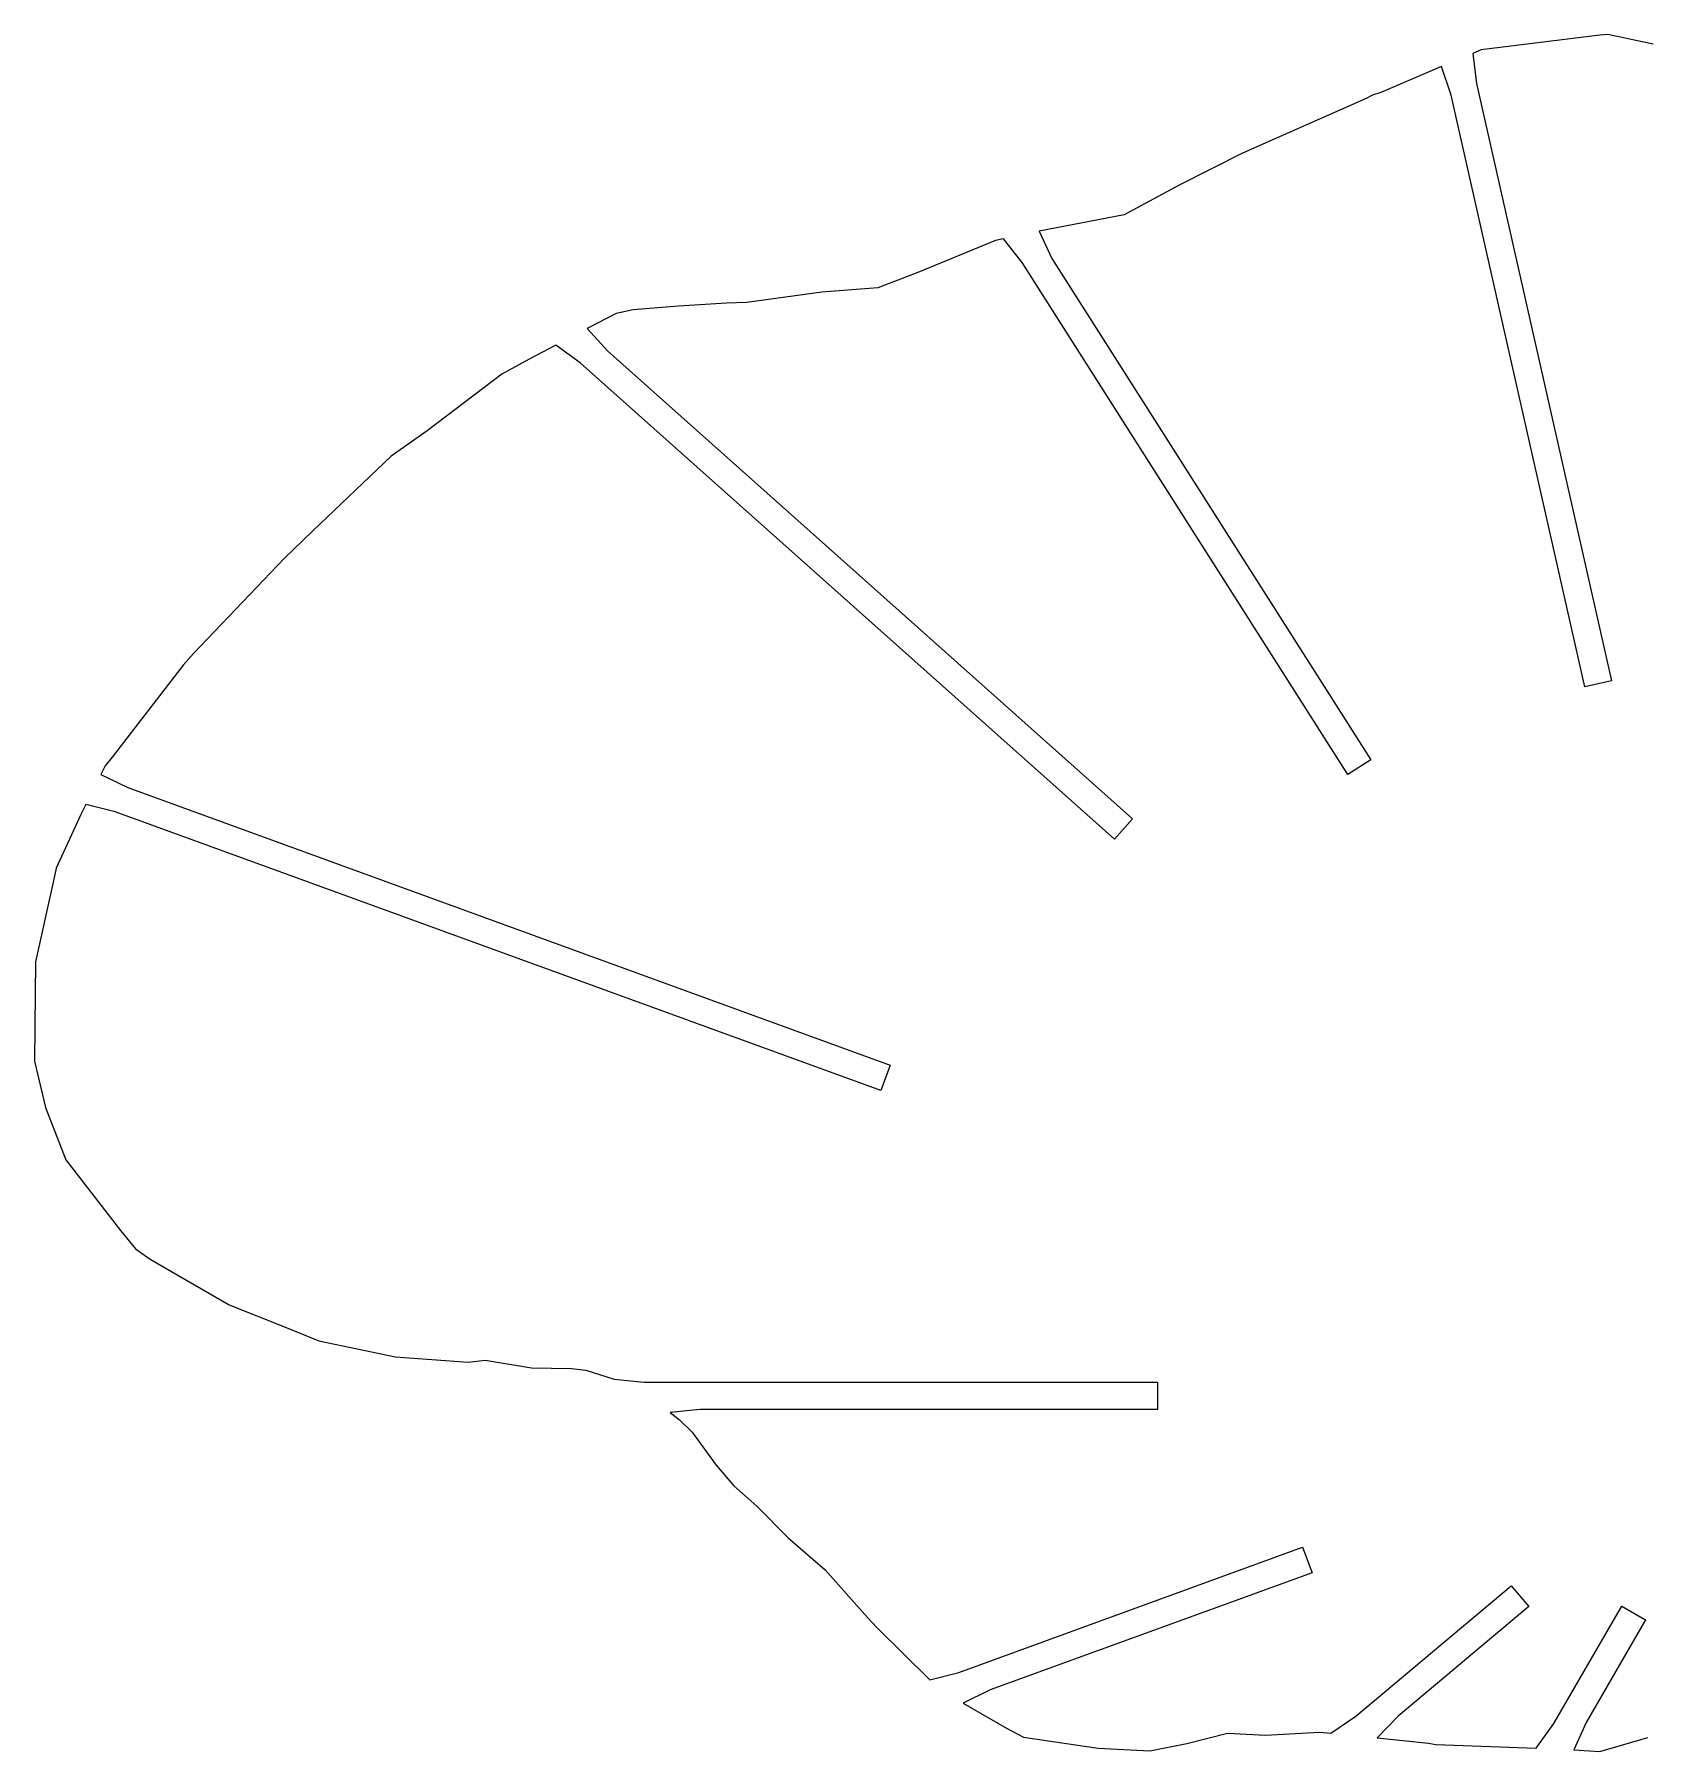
# Model space of a CAD drawing. Header units: inches. Extents: x -5 to 457, y 101 to 356.
# Drawn here: x -4.7 to 234.4, y 101.5 to 356.2 of the extents above; entities that cross this region are included whole.
import ezdxf

# ---------------------------------------------------------------- set-up
doc = ezdxf.new("R2010")
doc.units = ezdxf.units.IN
doc.header["$MEASUREMENT"] = 0
doc.layers.add('boundary', color=7, linetype='Continuous')

# ---------------------------------------------------------------- blocks, each defined once
blk = doc.blocks.new('block 2')
at = {"layer": 'boundary', "color": 5, "lineweight": 25, "true_color": 0x0000ff}
for points in [[(160.68, 101.61), (166.2, 102.7)], [(160.68, 101.61), (166.2, 102.7)], [(166.2, 102.7), (166.2, 102.7)], [(160.68, 101.61), (160.68, 101.61)]]:
    blk.add_lwpolyline(points, dxfattribs=at)
blk = doc.blocks.new('block 3')
at = {"layer": 'boundary', "color": 5, "lineweight": 25, "true_color": 0x0000ff}
for points in [[(166.2, 102.7), (172.22, 104.21)], [(166.2, 102.7), (172.22, 104.21)], [(166.2, 102.7), (166.2, 102.7)], [(172.22, 104.21), (172.22, 104.21)]]:
    blk.add_lwpolyline(points, dxfattribs=at)
blk = doc.blocks.new('block 4')
at = {"layer": 'boundary', "color": 5, "lineweight": 25, "true_color": 0x0000ff}
for points in [[(172.22, 104.21), (177.86, 103.92)], [(172.22, 104.21), (177.86, 103.92)], [(172.22, 104.21), (172.22, 104.21)], [(177.86, 103.92), (177.86, 103.92)]]:
    blk.add_lwpolyline(points, dxfattribs=at)
blk = doc.blocks.new('block 5')
at = {"layer": 'boundary', "color": 5, "lineweight": 25, "true_color": 0x0000ff}
for points in [[(177.86, 103.92), (185.86, 104.4)], [(177.86, 103.92), (185.86, 104.4)], [(177.86, 103.92), (177.86, 103.92)], [(185.86, 104.4), (185.86, 104.4)]]:
    blk.add_lwpolyline(points, dxfattribs=at)
blk = doc.blocks.new('block 6')
at = {"layer": 'boundary', "color": 5, "lineweight": 25, "true_color": 0x0000ff}
for points in [[(185.86, 104.4), (187.54, 104.23)], [(185.86, 104.4), (187.54, 104.23)], [(185.86, 104.4), (185.86, 104.4)], [(187.54, 104.23), (187.54, 104.23)]]:
    blk.add_lwpolyline(points, dxfattribs=at)
blk = doc.blocks.new('block 7')
at = {"layer": 'boundary', "color": 5, "lineweight": 25, "true_color": 0x0000ff}
for points in [[(187.54, 104.23), (191.24, 106.76)], [(187.54, 104.23), (191.24, 106.76)], [(191.24, 106.76), (191.24, 106.76)], [(187.54, 104.23), (187.54, 104.23)]]:
    blk.add_lwpolyline(points, dxfattribs=at)
blk = doc.blocks.new('block 8')
at = {"layer": 'boundary', "color": 5, "lineweight": 25, "true_color": 0x0000ff}
for points in [[(191.24, 106.76), (214.29, 126.1)], [(191.24, 106.76), (214.29, 126.1)], [(214.29, 126.1), (214.29, 126.1)], [(191.24, 106.76), (191.24, 106.76)]]:
    blk.add_lwpolyline(points, dxfattribs=at)
blk = doc.blocks.new('block 9')
at = {"layer": 'boundary', "color": 5, "lineweight": 25, "true_color": 0x0000ff}
for points in [[(214.29, 126.1), (216.89, 122.99)], [(214.29, 126.1), (216.89, 122.99)], [(214.29, 126.1), (214.29, 126.1)], [(216.89, 122.99), (216.89, 122.99)]]:
    blk.add_lwpolyline(points, dxfattribs=at)
blk = doc.blocks.new('block 10')
at = {"layer": 'boundary', "color": 5, "lineweight": 25, "true_color": 0x0000ff}
for points in [[(216.89, 122.99), (197.52, 106.74)], [(216.89, 122.99), (197.52, 106.74)], [(216.89, 122.99), (216.89, 122.99)], [(197.52, 106.74), (197.52, 106.74)]]:
    blk.add_lwpolyline(points, dxfattribs=at)
blk = doc.blocks.new('block 11')
at = {"layer": 'boundary', "color": 5, "lineweight": 25, "true_color": 0x0000ff}
for points in [[(197.52, 106.74), (194.39, 103.53)], [(197.52, 106.74), (194.39, 103.53)], [(197.52, 106.74), (197.52, 106.74)], [(194.39, 103.53), (194.39, 103.53)]]:
    blk.add_lwpolyline(points, dxfattribs=at)
blk = doc.blocks.new('block 12')
at = {"layer": 'boundary', "color": 5, "lineweight": 25, "true_color": 0x0000ff}
for points in [[(194.39, 103.53), (201.99, 102.76)], [(194.39, 103.53), (201.99, 102.76)], [(194.39, 103.53), (194.39, 103.53)], [(201.99, 102.76), (201.99, 102.76)]]:
    blk.add_lwpolyline(points, dxfattribs=at)
blk = doc.blocks.new('block 13')
at = {"layer": 'boundary', "color": 5, "lineweight": 25, "true_color": 0x0000ff}
for points in [[(201.99, 102.76), (203.12, 102.57)], [(201.99, 102.76), (203.12, 102.57)], [(201.99, 102.76), (201.99, 102.76)], [(203.12, 102.57), (203.12, 102.57)]]:
    blk.add_lwpolyline(points, dxfattribs=at)
blk = doc.blocks.new('block 14')
at = {"layer": 'boundary', "color": 5, "lineweight": 25, "true_color": 0x0000ff}
for points in [[(203.12, 102.57), (218, 102.01)], [(203.12, 102.57), (218, 102.01)], [(203.12, 102.57), (203.12, 102.57)], [(218, 102.01), (218, 102.01)]]:
    blk.add_lwpolyline(points, dxfattribs=at)
blk = doc.blocks.new('block 15')
at = {"layer": 'boundary', "color": 5, "lineweight": 25, "true_color": 0x0000ff}
for points in [[(218, 102.01), (220.61, 105.65)], [(218, 102.01), (220.61, 105.65)], [(220.61, 105.65), (220.61, 105.65)], [(218, 102.01), (218, 102.01)]]:
    blk.add_lwpolyline(points, dxfattribs=at)
blk = doc.blocks.new('block 16')
at = {"layer": 'boundary', "color": 5, "lineweight": 25, "true_color": 0x0000ff}
for points in [[(220.61, 105.65), (230.67, 123.08)], [(220.61, 105.65), (230.67, 123.08)], [(230.67, 123.08), (230.67, 123.08)], [(220.61, 105.65), (220.61, 105.65)]]:
    blk.add_lwpolyline(points, dxfattribs=at)
blk = doc.blocks.new('block 17')
at = {"layer": 'boundary', "color": 5, "lineweight": 25, "true_color": 0x0000ff}
for points in [[(230.67, 123.08), (234.18, 121.06)], [(230.67, 123.08), (234.18, 121.06)], [(230.67, 123.08), (230.67, 123.08)], [(234.18, 121.06), (234.18, 121.06)]]:
    blk.add_lwpolyline(points, dxfattribs=at)
blk = doc.blocks.new('block 18')
at = {"layer": 'boundary', "color": 5, "lineweight": 25, "true_color": 0x0000ff}
for points in [[(234.18, 121.06), (225.39, 105.82)], [(234.18, 121.06), (225.39, 105.82)], [(234.18, 121.06), (234.18, 121.06)], [(225.39, 105.82), (225.39, 105.82)]]:
    blk.add_lwpolyline(points, dxfattribs=at)
blk = doc.blocks.new('block 19')
at = {"layer": 'boundary', "color": 5, "lineweight": 25, "true_color": 0x0000ff}
for points in [[(225.39, 105.82), (223.54, 101.75)], [(225.39, 105.82), (223.54, 101.75)], [(225.39, 105.82), (225.39, 105.82)], [(223.54, 101.75), (223.54, 101.75)]]:
    blk.add_lwpolyline(points, dxfattribs=at)
blk = doc.blocks.new('block 20')
at = {"layer": 'boundary', "color": 5, "lineweight": 25, "true_color": 0x0000ff}
for points in [[(223.54, 101.75), (227.43, 101.49)], [(223.54, 101.75), (227.43, 101.49)], [(223.54, 101.75), (223.54, 101.75)], [(227.43, 101.49), (227.43, 101.49)]]:
    blk.add_lwpolyline(points, dxfattribs=at)
blk = doc.blocks.new('block 21')
at = {"layer": 'boundary', "color": 5, "lineweight": 25, "true_color": 0x0000ff}
for points in [[(227.43, 101.49), (234.54, 103.61)], [(227.43, 101.49), (234.54, 103.61)], [(234.54, 103.61), (234.54, 103.61)], [(227.43, 101.49), (227.43, 101.49)]]:
    blk.add_lwpolyline(points, dxfattribs=at)
blk = doc.blocks.new('block 117')
at = {"layer": 'boundary', "color": 5, "lineweight": 25, "true_color": 0x0000ff}
for points in [[(235.34, 354.72), (228.58, 356.17)], [(235.34, 354.72), (228.58, 356.17)], [(228.58, 356.17), (228.58, 356.17)], [(235.34, 354.72), (235.34, 354.72)]]:
    blk.add_lwpolyline(points, dxfattribs=at)
blk = doc.blocks.new('block 118')
at = {"layer": 'boundary', "color": 5, "lineweight": 25, "true_color": 0x0000ff}
for points in [[(228.58, 356.17), (227.43, 356.06)], [(228.58, 356.17), (227.43, 356.06)], [(227.43, 356.06), (227.43, 356.06)], [(228.58, 356.17), (228.58, 356.17)]]:
    blk.add_lwpolyline(points, dxfattribs=at)
blk = doc.blocks.new('block 119')
at = {"layer": 'boundary', "color": 5, "lineweight": 25, "true_color": 0x0000ff}
for points in [[(227.43, 356.06), (209.84, 353.88)], [(227.43, 356.06), (209.84, 353.88)], [(227.43, 356.06), (227.43, 356.06)], [(209.84, 353.88), (209.84, 353.88)]]:
    blk.add_lwpolyline(points, dxfattribs=at)
blk = doc.blocks.new('block 120')
at = {"layer": 'boundary', "color": 5, "lineweight": 25, "true_color": 0x0000ff}
for points in [[(209.84, 353.88), (208.57, 353.34)], [(209.84, 353.88), (208.57, 353.34)], [(208.57, 353.34), (208.57, 353.34)], [(209.84, 353.88), (209.84, 353.88)]]:
    blk.add_lwpolyline(points, dxfattribs=at)
blk = doc.blocks.new('block 121')
at = {"layer": 'boundary', "color": 5, "lineweight": 25, "true_color": 0x0000ff}
for points in [[(208.57, 353.34), (209.12, 348.9)], [(208.57, 353.34), (209.12, 348.9)], [(208.57, 353.34), (208.57, 353.34)], [(209.12, 348.9), (209.12, 348.9)]]:
    blk.add_lwpolyline(points, dxfattribs=at)
blk = doc.blocks.new('block 122')
at = {"layer": 'boundary', "color": 5, "lineweight": 25, "true_color": 0x0000ff}
for points in [[(209.12, 348.9), (229.14, 260.29)], [(209.12, 348.9), (229.14, 260.29)], [(209.12, 348.9), (209.12, 348.9)], [(229.14, 260.29), (229.14, 260.29)]]:
    blk.add_lwpolyline(points, dxfattribs=at)
blk = doc.blocks.new('block 123')
at = {"layer": 'boundary', "color": 5, "lineweight": 25, "true_color": 0x0000ff}
for points in [[(229.14, 260.29), (225.19, 259.4)], [(229.14, 260.29), (225.19, 259.4)], [(229.14, 260.29), (229.14, 260.29)], [(225.19, 259.4), (225.19, 259.4)]]:
    blk.add_lwpolyline(points, dxfattribs=at)
blk = doc.blocks.new('block 124')
at = {"layer": 'boundary', "color": 5, "lineweight": 25, "true_color": 0x0000ff}
for points in [[(225.19, 259.4), (205.37, 347.13)], [(225.19, 259.4), (205.37, 347.13)], [(205.37, 347.13), (205.37, 347.13)], [(225.19, 259.4), (225.19, 259.4)]]:
    blk.add_lwpolyline(points, dxfattribs=at)
blk = doc.blocks.new('block 125')
at = {"layer": 'boundary', "color": 5, "lineweight": 25, "true_color": 0x0000ff}
for points in [[(205.37, 347.13), (203.96, 351.38)], [(205.37, 347.13), (203.96, 351.38)], [(203.96, 351.38), (203.96, 351.38)], [(205.37, 347.13), (205.37, 347.13)]]:
    blk.add_lwpolyline(points, dxfattribs=at)
blk = doc.blocks.new('block 126')
at = {"layer": 'boundary', "color": 5, "lineweight": 25, "true_color": 0x0000ff}
for points in [[(203.96, 351.38), (194.92, 347.54)], [(203.96, 351.38), (194.92, 347.54)], [(203.96, 351.38), (203.96, 351.38)], [(194.92, 347.54), (194.92, 347.54)]]:
    blk.add_lwpolyline(points, dxfattribs=at)
blk = doc.blocks.new('block 127')
at = {"layer": 'boundary', "color": 5, "lineweight": 25, "true_color": 0x0000ff}
for points in [[(194.92, 347.54), (193.73, 347.16)], [(194.92, 347.54), (193.73, 347.16)], [(193.73, 347.16), (193.73, 347.16)], [(194.92, 347.54), (194.92, 347.54)]]:
    blk.add_lwpolyline(points, dxfattribs=at)
blk = doc.blocks.new('block 128')
at = {"layer": 'boundary', "color": 5, "lineweight": 25, "true_color": 0x0000ff}
for points in [[(193.73, 347.16), (192.76, 346.64)], [(193.73, 347.16), (192.76, 346.64)], [(192.76, 346.64), (192.76, 346.64)], [(193.73, 347.16), (193.73, 347.16)]]:
    blk.add_lwpolyline(points, dxfattribs=at)
blk = doc.blocks.new('block 129')
at = {"layer": 'boundary', "color": 5, "lineweight": 25, "true_color": 0x0000ff}
for points in [[(192.76, 346.64), (174.42, 338.57)], [(192.76, 346.64), (174.42, 338.57)], [(192.76, 346.64), (192.76, 346.64)], [(174.42, 338.57), (174.42, 338.57)]]:
    blk.add_lwpolyline(points, dxfattribs=at)
blk = doc.blocks.new('block 130')
at = {"layer": 'boundary', "color": 5, "lineweight": 25, "true_color": 0x0000ff}
for points in [[(174.42, 338.57), (165.04, 333.8)], [(174.42, 338.57), (165.04, 333.8)], [(174.42, 338.57), (174.42, 338.57)], [(165.04, 333.8), (165.04, 333.8)]]:
    blk.add_lwpolyline(points, dxfattribs=at)
blk = doc.blocks.new('block 131')
at = {"layer": 'boundary', "color": 5, "lineweight": 25, "true_color": 0x0000ff}
for points in [[(165.04, 333.8), (156.9, 329.41)], [(165.04, 333.8), (156.9, 329.41)], [(165.04, 333.8), (165.04, 333.8)], [(156.9, 329.41), (156.9, 329.41)]]:
    blk.add_lwpolyline(points, dxfattribs=at)
blk = doc.blocks.new('block 132')
at = {"layer": 'boundary', "color": 5, "lineweight": 25, "true_color": 0x0000ff}
for points in [[(156.9, 329.41), (144.29, 326.98)], [(156.9, 329.41), (144.29, 326.98)], [(156.9, 329.41), (156.9, 329.41)], [(144.29, 326.98), (144.29, 326.98)]]:
    blk.add_lwpolyline(points, dxfattribs=at)
blk = doc.blocks.new('block 133')
at = {"layer": 'boundary', "color": 5, "lineweight": 25, "true_color": 0x0000ff}
for points in [[(144.29, 326.98), (146.15, 322.95)], [(144.29, 326.98), (146.15, 322.95)], [(144.29, 326.98), (144.29, 326.98)], [(146.15, 322.95), (146.15, 322.95)]]:
    blk.add_lwpolyline(points, dxfattribs=at)
blk = doc.blocks.new('block 134')
at = {"layer": 'boundary', "color": 5, "lineweight": 25, "true_color": 0x0000ff}
for points in [[(146.15, 322.95), (193.45, 248.57)], [(146.15, 322.95), (193.45, 248.57)], [(146.15, 322.95), (146.15, 322.95)], [(193.45, 248.57), (193.45, 248.57)]]:
    blk.add_lwpolyline(points, dxfattribs=at)
blk = doc.blocks.new('block 135')
at = {"layer": 'boundary', "color": 5, "lineweight": 25, "true_color": 0x0000ff}
for points in [[(193.45, 248.57), (190.03, 246.4)], [(193.45, 248.57), (190.03, 246.4)], [(193.45, 248.57), (193.45, 248.57)], [(190.03, 246.4), (190.03, 246.4)]]:
    blk.add_lwpolyline(points, dxfattribs=at)
blk = doc.blocks.new('block 136')
at = {"layer": 'boundary', "color": 5, "lineweight": 25, "true_color": 0x0000ff}
for points in [[(190.03, 246.4), (141.74, 322.32)], [(190.03, 246.4), (141.74, 322.32)], [(141.74, 322.32), (141.74, 322.32)], [(190.03, 246.4), (190.03, 246.4)]]:
    blk.add_lwpolyline(points, dxfattribs=at)
blk = doc.blocks.new('block 137')
at = {"layer": 'boundary', "color": 5, "lineweight": 25, "true_color": 0x0000ff}
for points in [[(141.74, 322.32), (138.98, 325.84)], [(141.74, 322.32), (138.98, 325.84)], [(138.98, 325.84), (138.98, 325.84)], [(141.74, 322.32), (141.74, 322.32)]]:
    blk.add_lwpolyline(points, dxfattribs=at)
blk = doc.blocks.new('block 138')
at = {"layer": 'boundary', "color": 5, "lineweight": 25, "true_color": 0x0000ff}
for points in [[(138.98, 325.84), (137.79, 325.59)], [(138.98, 325.84), (137.79, 325.59)], [(137.79, 325.59), (137.79, 325.59)], [(138.98, 325.84), (138.98, 325.84)]]:
    blk.add_lwpolyline(points, dxfattribs=at)
blk = doc.blocks.new('block 139')
at = {"layer": 'boundary', "color": 5, "lineweight": 25, "true_color": 0x0000ff}
for points in [[(137.79, 325.59), (126.31, 320.86)], [(137.79, 325.59), (126.31, 320.86)], [(137.79, 325.59), (137.79, 325.59)], [(126.31, 320.86), (126.31, 320.86)]]:
    blk.add_lwpolyline(points, dxfattribs=at)
blk = doc.blocks.new('block 140')
at = {"layer": 'boundary', "color": 5, "lineweight": 25, "true_color": 0x0000ff}
for points in [[(126.31, 320.86), (120.36, 318.59)], [(126.31, 320.86), (120.36, 318.59)], [(120.36, 318.59), (120.36, 318.59)], [(126.31, 320.86), (126.31, 320.86)]]:
    blk.add_lwpolyline(points, dxfattribs=at)
blk = doc.blocks.new('block 141')
at = {"layer": 'boundary', "color": 5, "lineweight": 25, "true_color": 0x0000ff}
for points in [[(120.36, 318.59), (112.08, 317.94)], [(120.36, 318.59), (112.08, 317.94)], [(120.36, 318.59), (120.36, 318.59)], [(112.08, 317.94), (112.08, 317.94)]]:
    blk.add_lwpolyline(points, dxfattribs=at)
blk = doc.blocks.new('block 142')
at = {"layer": 'boundary', "color": 5, "lineweight": 25, "true_color": 0x0000ff}
for points in [[(112.08, 317.94), (100.95, 316.42)], [(112.08, 317.94), (100.95, 316.42)], [(100.95, 316.42), (100.95, 316.42)], [(112.08, 317.94), (112.08, 317.94)]]:
    blk.add_lwpolyline(points, dxfattribs=at)
blk = doc.blocks.new('block 143')
at = {"layer": 'boundary', "color": 5, "lineweight": 25, "true_color": 0x0000ff}
for points in [[(100.95, 316.42), (97.94, 316.3)], [(100.95, 316.42), (97.94, 316.3)], [(97.94, 316.3), (97.94, 316.3)], [(100.95, 316.42), (100.95, 316.42)]]:
    blk.add_lwpolyline(points, dxfattribs=at)
blk = doc.blocks.new('block 144')
at = {"layer": 'boundary', "color": 5, "lineweight": 25, "true_color": 0x0000ff}
for points in [[(97.94, 316.3), (90.82, 315.84)], [(97.94, 316.3), (90.82, 315.84)], [(90.82, 315.84), (90.82, 315.84)], [(97.94, 316.3), (97.94, 316.3)]]:
    blk.add_lwpolyline(points, dxfattribs=at)
blk = doc.blocks.new('block 145')
at = {"layer": 'boundary', "color": 5, "lineweight": 25, "true_color": 0x0000ff}
for points in [[(90.82, 315.84), (84.08, 315.32)], [(90.82, 315.84), (84.08, 315.32)], [(90.82, 315.84), (90.82, 315.84)], [(84.08, 315.32), (84.08, 315.32)]]:
    blk.add_lwpolyline(points, dxfattribs=at)
blk = doc.blocks.new('block 146')
at = {"layer": 'boundary', "color": 5, "lineweight": 25, "true_color": 0x0000ff}
for points in [[(84.08, 315.32), (81.56, 314.79)], [(84.08, 315.32), (81.56, 314.79)], [(81.56, 314.79), (81.56, 314.79)], [(84.08, 315.32), (84.08, 315.32)]]:
    blk.add_lwpolyline(points, dxfattribs=at)
blk = doc.blocks.new('block 147')
at = {"layer": 'boundary', "color": 5, "lineweight": 25, "true_color": 0x0000ff}
for points in [[(81.56, 314.79), (77.26, 312.53)], [(81.56, 314.79), (77.26, 312.53)], [(81.56, 314.79), (81.56, 314.79)], [(77.26, 312.53), (77.26, 312.53)]]:
    blk.add_lwpolyline(points, dxfattribs=at)
blk = doc.blocks.new('block 148')
at = {"layer": 'boundary', "color": 5, "lineweight": 25, "true_color": 0x0000ff}
for points in [[(77.26, 312.53), (80.29, 309.23)], [(77.26, 312.53), (80.29, 309.23)], [(77.26, 312.53), (77.26, 312.53)], [(80.29, 309.23), (80.29, 309.23)]]:
    blk.add_lwpolyline(points, dxfattribs=at)
blk = doc.blocks.new('block 149')
at = {"layer": 'boundary', "color": 5, "lineweight": 25, "true_color": 0x0000ff}
for points in [[(80.29, 309.23), (158.14, 239.81)], [(80.29, 309.23), (158.14, 239.81)], [(80.29, 309.23), (80.29, 309.23)], [(158.14, 239.81), (158.14, 239.81)]]:
    blk.add_lwpolyline(points, dxfattribs=at)
blk = doc.blocks.new('block 150')
at = {"layer": 'boundary', "color": 5, "lineweight": 25, "true_color": 0x0000ff}
for points in [[(158.14, 239.81), (155.45, 236.79)], [(158.14, 239.81), (155.45, 236.79)], [(158.14, 239.81), (158.14, 239.81)], [(155.45, 236.79), (155.45, 236.79)]]:
    blk.add_lwpolyline(points, dxfattribs=at)
blk = doc.blocks.new('block 151')
at = {"layer": 'boundary', "color": 5, "lineweight": 25, "true_color": 0x0000ff}
for points in [[(155.45, 236.79), (76.22, 307.44)], [(155.45, 236.79), (76.22, 307.44)], [(76.22, 307.44), (76.22, 307.44)], [(155.45, 236.79), (155.45, 236.79)]]:
    blk.add_lwpolyline(points, dxfattribs=at)
blk = doc.blocks.new('block 152')
at = {"layer": 'boundary', "color": 5, "lineweight": 25, "true_color": 0x0000ff}
for points in [[(76.22, 307.44), (72.6, 310.07)], [(76.22, 307.44), (72.6, 310.07)], [(72.6, 310.07), (72.6, 310.07)], [(76.22, 307.44), (76.22, 307.44)]]:
    blk.add_lwpolyline(points, dxfattribs=at)
blk = doc.blocks.new('block 153')
at = {"layer": 'boundary', "color": 5, "lineweight": 25, "true_color": 0x0000ff}
for points in [[(72.6, 310.07), (68.66, 308)], [(72.6, 310.07), (68.66, 308)], [(72.6, 310.07), (72.6, 310.07)], [(68.66, 308), (68.66, 308)]]:
    blk.add_lwpolyline(points, dxfattribs=at)
blk = doc.blocks.new('block 154')
at = {"layer": 'boundary', "color": 5, "lineweight": 25, "true_color": 0x0000ff}
for points in [[(68.66, 308), (64.6, 305.78)], [(68.66, 308), (64.6, 305.78)], [(64.6, 305.78), (64.6, 305.78)], [(68.66, 308), (68.66, 308)]]:
    blk.add_lwpolyline(points, dxfattribs=at)
blk = doc.blocks.new('block 155')
at = {"layer": 'boundary', "color": 5, "lineweight": 25, "true_color": 0x0000ff}
for points in [[(64.6, 305.78), (53.51, 297.37)], [(64.6, 305.78), (53.51, 297.37)], [(64.6, 305.78), (64.6, 305.78)], [(53.51, 297.37), (53.51, 297.37)]]:
    blk.add_lwpolyline(points, dxfattribs=at)
blk = doc.blocks.new('block 156')
at = {"layer": 'boundary', "color": 5, "lineweight": 25, "true_color": 0x0000ff}
for points in [[(53.51, 297.37), (48.18, 293.61)], [(53.51, 297.37), (48.18, 293.61)], [(53.51, 297.37), (53.51, 297.37)], [(48.18, 293.61), (48.18, 293.61)]]:
    blk.add_lwpolyline(points, dxfattribs=at)
blk = doc.blocks.new('block 157')
at = {"layer": 'boundary', "color": 5, "lineweight": 25, "true_color": 0x0000ff}
for points in [[(48.18, 293.61), (36.58, 282.54)], [(48.18, 293.61), (36.58, 282.54)], [(48.18, 293.61), (48.18, 293.61)], [(36.58, 282.54), (36.58, 282.54)]]:
    blk.add_lwpolyline(points, dxfattribs=at)
blk = doc.blocks.new('block 158')
at = {"layer": 'boundary', "color": 5, "lineweight": 25, "true_color": 0x0000ff}
for points in [[(36.58, 282.54), (32.4, 278.5)], [(36.58, 282.54), (32.4, 278.5)], [(36.58, 282.54), (36.58, 282.54)], [(32.4, 278.5), (32.4, 278.5)]]:
    blk.add_lwpolyline(points, dxfattribs=at)
blk = doc.blocks.new('block 159')
at = {"layer": 'boundary', "color": 5, "lineweight": 25, "true_color": 0x0000ff}
for points in [[(32.4, 278.5), (18.88, 264.35)], [(32.4, 278.5), (18.88, 264.35)], [(32.4, 278.5), (32.4, 278.5)], [(18.88, 264.35), (18.88, 264.35)]]:
    blk.add_lwpolyline(points, dxfattribs=at)
blk = doc.blocks.new('block 160')
at = {"layer": 'boundary', "color": 5, "lineweight": 25, "true_color": 0x0000ff}
for points in [[(18.88, 264.35), (17.35, 262.61)], [(18.88, 264.35), (17.35, 262.61)], [(17.35, 262.61), (17.35, 262.61)], [(18.88, 264.35), (18.88, 264.35)]]:
    blk.add_lwpolyline(points, dxfattribs=at)
blk = doc.blocks.new('block 161')
at = {"layer": 'boundary', "color": 5, "lineweight": 25, "true_color": 0x0000ff}
for points in [[(17.35, 262.61), (6.83, 248.98)], [(17.35, 262.61), (6.83, 248.98)], [(17.35, 262.61), (17.35, 262.61)], [(6.83, 248.98), (6.83, 248.98)]]:
    blk.add_lwpolyline(points, dxfattribs=at)
blk = doc.blocks.new('block 162')
at = {"layer": 'boundary', "color": 5, "lineweight": 25, "true_color": 0x0000ff}
for points in [[(6.83, 248.98), (5.77, 247.69)], [(6.83, 248.98), (5.77, 247.69)], [(5.77, 247.69), (5.77, 247.69)], [(6.83, 248.98), (6.83, 248.98)]]:
    blk.add_lwpolyline(points, dxfattribs=at)
blk = doc.blocks.new('block 163')
at = {"layer": 'boundary', "color": 5, "lineweight": 25, "true_color": 0x0000ff}
for points in [[(5.77, 247.69), (5.13, 246.4)], [(5.77, 247.69), (5.13, 246.4)], [(5.77, 247.69), (5.77, 247.69)], [(5.13, 246.4), (5.13, 246.4)]]:
    blk.add_lwpolyline(points, dxfattribs=at)
blk = doc.blocks.new('block 164')
at = {"layer": 'boundary', "color": 5, "lineweight": 25, "true_color": 0x0000ff}
for points in [[(5.13, 246.4), (9.16, 244.46)], [(5.13, 246.4), (9.16, 244.46)], [(5.13, 246.4), (5.13, 246.4)], [(9.16, 244.46), (9.16, 244.46)]]:
    blk.add_lwpolyline(points, dxfattribs=at)
blk = doc.blocks.new('block 165')
at = {"layer": 'boundary', "color": 5, "lineweight": 25, "true_color": 0x0000ff}
for points in [[(9.16, 244.46), (122.19, 203.32)], [(9.16, 244.46), (122.19, 203.32)], [(9.16, 244.46), (9.16, 244.46)], [(122.19, 203.32), (122.19, 203.32)]]:
    blk.add_lwpolyline(points, dxfattribs=at)
blk = doc.blocks.new('block 166')
at = {"layer": 'boundary', "color": 5, "lineweight": 25, "true_color": 0x0000ff}
for points in [[(122.19, 203.32), (120.8, 199.52)], [(122.19, 203.32), (120.8, 199.52)], [(122.19, 203.32), (122.19, 203.32)], [(120.8, 199.52), (120.8, 199.52)]]:
    blk.add_lwpolyline(points, dxfattribs=at)
blk = doc.blocks.new('block 167')
at = {"layer": 'boundary', "color": 5, "lineweight": 25, "true_color": 0x0000ff}
for points in [[(120.8, 199.52), (7.25, 240.85)], [(120.8, 199.52), (7.25, 240.85)], [(7.25, 240.85), (7.25, 240.85)], [(120.8, 199.52), (120.8, 199.52)]]:
    blk.add_lwpolyline(points, dxfattribs=at)
blk = doc.blocks.new('block 168')
at = {"layer": 'boundary', "color": 5, "lineweight": 25, "true_color": 0x0000ff}
for points in [[(7.25, 240.85), (2.92, 241.96)], [(7.25, 240.85), (2.92, 241.96)], [(2.92, 241.96), (2.92, 241.96)], [(7.25, 240.85), (7.25, 240.85)]]:
    blk.add_lwpolyline(points, dxfattribs=at)
blk = doc.blocks.new('block 169')
at = {"layer": 'boundary', "color": 5, "lineweight": 25, "true_color": 0x0000ff}
for points in [[(2.92, 241.96), (2.19, 240.49)], [(2.92, 241.96), (2.19, 240.49)], [(2.92, 241.96), (2.92, 241.96)], [(2.19, 240.49), (2.19, 240.49)]]:
    blk.add_lwpolyline(points, dxfattribs=at)
blk = doc.blocks.new('block 170')
at = {"layer": 'boundary', "color": 5, "lineweight": 25, "true_color": 0x0000ff}
for points in [[(2.19, 240.49), (-1.46, 232.5)], [(2.19, 240.49), (-1.46, 232.5)], [(2.19, 240.49), (2.19, 240.49)], [(-1.46, 232.5), (-1.46, 232.5)]]:
    blk.add_lwpolyline(points, dxfattribs=at)
blk = doc.blocks.new('block 171')
at = {"layer": 'boundary', "color": 5, "lineweight": 25, "true_color": 0x0000ff}
for points in [[(-1.46, 232.5), (-1.81, 230.87)], [(-1.46, 232.5), (-1.81, 230.87)], [(-1.46, 232.5), (-1.46, 232.5)], [(-1.81, 230.87), (-1.81, 230.87)]]:
    blk.add_lwpolyline(points, dxfattribs=at)
blk = doc.blocks.new('block 172')
at = {"layer": 'boundary', "color": 5, "lineweight": 25, "true_color": 0x0000ff}
for points in [[(-1.81, 230.87), (-4.52, 218.61)], [(-1.81, 230.87), (-4.52, 218.61)], [(-1.81, 230.87), (-1.81, 230.87)], [(-4.52, 218.61), (-4.52, 218.61)]]:
    blk.add_lwpolyline(points, dxfattribs=at)
blk = doc.blocks.new('block 173')
at = {"layer": 'boundary', "color": 5, "lineweight": 25, "true_color": 0x0000ff}
for points in [[(-4.52, 218.61), (-4.63, 209.09)], [(-4.52, 218.61), (-4.63, 209.09)], [(-4.52, 218.61), (-4.52, 218.61)], [(-4.63, 209.09), (-4.63, 209.09)]]:
    blk.add_lwpolyline(points, dxfattribs=at)
blk = doc.blocks.new('block 174')
at = {"layer": 'boundary', "color": 5, "lineweight": 25, "true_color": 0x0000ff}
for points in [[(-4.63, 209.09), (-4.71, 203.87)], [(-4.63, 209.09), (-4.71, 203.87)], [(-4.63, 209.09), (-4.63, 209.09)], [(-4.71, 203.87), (-4.71, 203.87)]]:
    blk.add_lwpolyline(points, dxfattribs=at)
blk = doc.blocks.new('block 175')
at = {"layer": 'boundary', "color": 5, "lineweight": 25, "true_color": 0x0000ff}
for points in [[(-4.71, 203.87), (-3.04, 197.01)], [(-4.71, 203.87), (-3.04, 197.01)], [(-4.71, 203.87), (-4.71, 203.87)], [(-3.04, 197.01), (-3.04, 197.01)]]:
    blk.add_lwpolyline(points, dxfattribs=at)
blk = doc.blocks.new('block 176')
at = {"layer": 'boundary', "color": 5, "lineweight": 25, "true_color": 0x0000ff}
for points in [[(-3.04, 197.01), (-0.03, 189.24)], [(-3.04, 197.01), (-0.03, 189.24)], [(-3.04, 197.01), (-3.04, 197.01)], [(-0.03, 189.24), (-0.03, 189.24)]]:
    blk.add_lwpolyline(points, dxfattribs=at)
blk = doc.blocks.new('block 177')
at = {"layer": 'boundary', "color": 5, "lineweight": 25, "true_color": 0x0000ff}
for points in [[(-0.03, 189.24), (8.06, 178.79)], [(-0.03, 189.24), (8.06, 178.79)], [(-0.03, 189.24), (-0.03, 189.24)], [(8.06, 178.79), (8.06, 178.79)]]:
    blk.add_lwpolyline(points, dxfattribs=at)
blk = doc.blocks.new('block 178')
at = {"layer": 'boundary', "color": 5, "lineweight": 25, "true_color": 0x0000ff}
for points in [[(8.06, 178.79), (10.29, 176.04)], [(8.06, 178.79), (10.29, 176.04)], [(8.06, 178.79), (8.06, 178.79)], [(10.29, 176.04), (10.29, 176.04)]]:
    blk.add_lwpolyline(points, dxfattribs=at)
blk = doc.blocks.new('block 179')
at = {"layer": 'boundary', "color": 5, "lineweight": 25, "true_color": 0x0000ff}
for points in [[(10.29, 176.04), (12.45, 174.54)], [(10.29, 176.04), (12.45, 174.54)], [(10.29, 176.04), (10.29, 176.04)], [(12.45, 174.54), (12.45, 174.54)]]:
    blk.add_lwpolyline(points, dxfattribs=at)
blk = doc.blocks.new('block 180')
at = {"layer": 'boundary', "color": 5, "lineweight": 25, "true_color": 0x0000ff}
for points in [[(12.45, 174.54), (24.18, 167.75)], [(12.45, 174.54), (24.18, 167.75)], [(12.45, 174.54), (12.45, 174.54)], [(24.18, 167.75), (24.18, 167.75)]]:
    blk.add_lwpolyline(points, dxfattribs=at)
blk = doc.blocks.new('block 181')
at = {"layer": 'boundary', "color": 5, "lineweight": 25, "true_color": 0x0000ff}
for points in [[(24.18, 167.75), (32.63, 164.41)], [(24.18, 167.75), (32.63, 164.41)], [(24.18, 167.75), (24.18, 167.75)], [(32.63, 164.41), (32.63, 164.41)]]:
    blk.add_lwpolyline(points, dxfattribs=at)
blk = doc.blocks.new('block 182')
at = {"layer": 'boundary', "color": 5, "lineweight": 25, "true_color": 0x0000ff}
for points in [[(32.63, 164.41), (37.47, 162.42)], [(32.63, 164.41), (37.47, 162.42)], [(32.63, 164.41), (32.63, 164.41)], [(37.47, 162.42), (37.47, 162.42)]]:
    blk.add_lwpolyline(points, dxfattribs=at)
blk = doc.blocks.new('block 183')
at = {"layer": 'boundary', "color": 5, "lineweight": 25, "true_color": 0x0000ff}
for points in [[(37.47, 162.42), (48.82, 160.02)], [(37.47, 162.42), (48.82, 160.02)], [(37.47, 162.42), (37.47, 162.42)], [(48.82, 160.02), (48.82, 160.02)]]:
    blk.add_lwpolyline(points, dxfattribs=at)
blk = doc.blocks.new('block 184')
at = {"layer": 'boundary', "color": 5, "lineweight": 25, "true_color": 0x0000ff}
for points in [[(48.82, 160.02), (59.59, 159.25)], [(48.82, 160.02), (59.59, 159.25)], [(48.82, 160.02), (48.82, 160.02)], [(59.59, 159.25), (59.59, 159.25)]]:
    blk.add_lwpolyline(points, dxfattribs=at)
blk = doc.blocks.new('block 185')
at = {"layer": 'boundary', "color": 5, "lineweight": 25, "true_color": 0x0000ff}
for points in [[(59.59, 159.25), (62.11, 159.53)], [(59.59, 159.25), (62.11, 159.53)], [(59.59, 159.25), (59.59, 159.25)], [(62.11, 159.53), (62.11, 159.53)]]:
    blk.add_lwpolyline(points, dxfattribs=at)
blk = doc.blocks.new('block 186')
at = {"layer": 'boundary', "color": 5, "lineweight": 25, "true_color": 0x0000ff}
for points in [[(62.11, 159.53), (69.02, 158.42)], [(62.11, 159.53), (69.02, 158.42)], [(62.11, 159.53), (62.11, 159.53)], [(69.02, 158.42), (69.02, 158.42)]]:
    blk.add_lwpolyline(points, dxfattribs=at)
blk = doc.blocks.new('block 187')
at = {"layer": 'boundary', "color": 5, "lineweight": 25, "true_color": 0x0000ff}
for points in [[(69.02, 158.42), (74.93, 158.33)], [(69.02, 158.42), (74.93, 158.33)], [(69.02, 158.42), (69.02, 158.42)], [(74.93, 158.33), (74.93, 158.33)]]:
    blk.add_lwpolyline(points, dxfattribs=at)
blk = doc.blocks.new('block 188')
at = {"layer": 'boundary', "color": 5, "lineweight": 25, "true_color": 0x0000ff}
for points in [[(74.93, 158.33), (77.04, 158.04)], [(74.93, 158.33), (77.04, 158.04)], [(74.93, 158.33), (74.93, 158.33)], [(77.04, 158.04), (77.04, 158.04)]]:
    blk.add_lwpolyline(points, dxfattribs=at)
blk = doc.blocks.new('block 189')
at = {"layer": 'boundary', "color": 5, "lineweight": 25, "true_color": 0x0000ff}
for points in [[(77.04, 158.04), (81.24, 156.74)], [(77.04, 158.04), (81.24, 156.74)], [(77.04, 158.04), (77.04, 158.04)], [(81.24, 156.74), (81.24, 156.74)]]:
    blk.add_lwpolyline(points, dxfattribs=at)
blk = doc.blocks.new('block 190')
at = {"layer": 'boundary', "color": 5, "lineweight": 25, "true_color": 0x0000ff}
for points in [[(81.24, 156.74), (85.7, 156.3)], [(81.24, 156.74), (85.7, 156.3)], [(81.24, 156.74), (81.24, 156.74)], [(85.7, 156.3), (85.7, 156.3)]]:
    blk.add_lwpolyline(points, dxfattribs=at)
blk = doc.blocks.new('block 191')
at = {"layer": 'boundary', "color": 5, "lineweight": 25, "true_color": 0x0000ff}
for points in [[(85.7, 156.3), (161.85, 156.3)], [(85.7, 156.3), (161.85, 156.3)], [(85.7, 156.3), (85.7, 156.3)], [(161.85, 156.3), (161.85, 156.3)]]:
    blk.add_lwpolyline(points, dxfattribs=at)
blk = doc.blocks.new('block 192')
at = {"layer": 'boundary', "color": 5, "lineweight": 25, "true_color": 0x0000ff}
for points in [[(161.85, 156.3), (161.85, 152.25)], [(161.85, 156.3), (161.85, 152.25)], [(161.85, 156.3), (161.85, 156.3)], [(161.85, 152.25), (161.85, 152.25)]]:
    blk.add_lwpolyline(points, dxfattribs=at)
blk = doc.blocks.new('block 193')
at = {"layer": 'boundary', "color": 5, "lineweight": 25, "true_color": 0x0000ff}
for points in [[(161.85, 152.25), (94.01, 152.25)], [(161.85, 152.25), (94.01, 152.25)], [(94.01, 152.25), (94.01, 152.25)], [(161.85, 152.25), (161.85, 152.25)]]:
    blk.add_lwpolyline(points, dxfattribs=at)
blk = doc.blocks.new('block 194')
at = {"layer": 'boundary', "color": 5, "lineweight": 25, "true_color": 0x0000ff}
for points in [[(94.01, 152.25), (89.55, 151.81)], [(94.01, 152.25), (89.55, 151.81)], [(89.55, 151.81), (89.55, 151.81)], [(94.01, 152.25), (94.01, 152.25)]]:
    blk.add_lwpolyline(points, dxfattribs=at)
blk = doc.blocks.new('block 195')
at = {"layer": 'boundary', "color": 5, "lineweight": 25, "true_color": 0x0000ff}
for points in [[(89.55, 151.81), (90.95, 150.71)], [(89.55, 151.81), (90.95, 150.71)], [(89.55, 151.81), (89.55, 151.81)], [(90.95, 150.71), (90.95, 150.71)]]:
    blk.add_lwpolyline(points, dxfattribs=at)
blk = doc.blocks.new('block 196')
at = {"layer": 'boundary', "color": 5, "lineweight": 25, "true_color": 0x0000ff}
for points in [[(90.95, 150.71), (92.85, 148.88)], [(90.95, 150.71), (92.85, 148.88)], [(90.95, 150.71), (90.95, 150.71)], [(92.85, 148.88), (92.85, 148.88)]]:
    blk.add_lwpolyline(points, dxfattribs=at)
blk = doc.blocks.new('block 197')
at = {"layer": 'boundary', "color": 5, "lineweight": 25, "true_color": 0x0000ff}
for points in [[(92.85, 148.88), (96.37, 143.95)], [(92.85, 148.88), (96.37, 143.95)], [(92.85, 148.88), (92.85, 148.88)], [(96.37, 143.95), (96.37, 143.95)]]:
    blk.add_lwpolyline(points, dxfattribs=at)
blk = doc.blocks.new('block 198')
at = {"layer": 'boundary', "color": 5, "lineweight": 25, "true_color": 0x0000ff}
for points in [[(96.37, 143.95), (99, 140.91)], [(96.37, 143.95), (99, 140.91)], [(96.37, 143.95), (96.37, 143.95)], [(99, 140.91), (99, 140.91)]]:
    blk.add_lwpolyline(points, dxfattribs=at)
blk = doc.blocks.new('block 199')
at = {"layer": 'boundary', "color": 5, "lineweight": 25, "true_color": 0x0000ff}
for points in [[(99, 140.91), (102.42, 137.88)], [(99, 140.91), (102.42, 137.88)], [(99, 140.91), (99, 140.91)], [(102.42, 137.88), (102.42, 137.88)]]:
    blk.add_lwpolyline(points, dxfattribs=at)
blk = doc.blocks.new('block 200')
at = {"layer": 'boundary', "color": 5, "lineweight": 25, "true_color": 0x0000ff}
for points in [[(102.42, 137.88), (107.04, 133.2)], [(102.42, 137.88), (107.04, 133.2)], [(102.42, 137.88), (102.42, 137.88)], [(107.04, 133.2), (107.04, 133.2)]]:
    blk.add_lwpolyline(points, dxfattribs=at)
blk = doc.blocks.new('block 201')
at = {"layer": 'boundary', "color": 5, "lineweight": 25, "true_color": 0x0000ff}
for points in [[(107.04, 133.2), (112.53, 128.46)], [(107.04, 133.2), (112.53, 128.46)], [(107.04, 133.2), (107.04, 133.2)], [(112.53, 128.46), (112.53, 128.46)]]:
    blk.add_lwpolyline(points, dxfattribs=at)
blk = doc.blocks.new('block 202')
at = {"layer": 'boundary', "color": 5, "lineweight": 25, "true_color": 0x0000ff}
for points in [[(112.53, 128.46), (118.82, 121.38)], [(112.53, 128.46), (118.82, 121.38)], [(112.53, 128.46), (112.53, 128.46)], [(118.82, 121.38), (118.82, 121.38)]]:
    blk.add_lwpolyline(points, dxfattribs=at)
blk = doc.blocks.new('block 203')
at = {"layer": 'boundary', "color": 5, "lineweight": 25, "true_color": 0x0000ff}
for points in [[(118.82, 121.38), (120.23, 119.88)], [(118.82, 121.38), (120.23, 119.88)], [(118.82, 121.38), (118.82, 121.38)], [(120.23, 119.88), (120.23, 119.88)]]:
    blk.add_lwpolyline(points, dxfattribs=at)
blk = doc.blocks.new('block 204')
at = {"layer": 'boundary', "color": 5, "lineweight": 25, "true_color": 0x0000ff}
for points in [[(120.23, 119.88), (128.05, 112.14)], [(120.23, 119.88), (128.05, 112.14)], [(120.23, 119.88), (120.23, 119.88)], [(128.05, 112.14), (128.05, 112.14)]]:
    blk.add_lwpolyline(points, dxfattribs=at)
blk = doc.blocks.new('block 205')
at = {"layer": 'boundary', "color": 5, "lineweight": 25, "true_color": 0x0000ff}
for points in [[(128.05, 112.14), (132.38, 113.25)], [(128.05, 112.14), (132.38, 113.25)], [(128.05, 112.14), (128.05, 112.14)], [(132.38, 113.25), (132.38, 113.25)]]:
    blk.add_lwpolyline(points, dxfattribs=at)
blk = doc.blocks.new('block 206')
at = {"layer": 'boundary', "color": 5, "lineweight": 25, "true_color": 0x0000ff}
for points in [[(132.38, 113.25), (183.35, 131.8)], [(132.38, 113.25), (183.35, 131.8)], [(183.35, 131.8), (183.35, 131.8)], [(132.38, 113.25), (132.38, 113.25)]]:
    blk.add_lwpolyline(points, dxfattribs=at)
blk = doc.blocks.new('block 207')
at = {"layer": 'boundary', "color": 5, "lineweight": 25, "true_color": 0x0000ff}
for points in [[(183.35, 131.8), (184.74, 128)], [(183.35, 131.8), (184.74, 128)], [(183.35, 131.8), (183.35, 131.8)], [(184.74, 128), (184.74, 128)]]:
    blk.add_lwpolyline(points, dxfattribs=at)
blk = doc.blocks.new('block 208')
at = {"layer": 'boundary', "color": 5, "lineweight": 25, "true_color": 0x0000ff}
for points in [[(184.74, 128), (137.04, 110.64)], [(184.74, 128), (137.04, 110.64)], [(184.74, 128), (184.74, 128)], [(137.04, 110.64), (137.04, 110.64)]]:
    blk.add_lwpolyline(points, dxfattribs=at)
blk = doc.blocks.new('block 209')
at = {"layer": 'boundary', "color": 5, "lineweight": 25, "true_color": 0x0000ff}
for points in [[(137.04, 110.64), (133, 108.7)], [(137.04, 110.64), (133, 108.7)], [(137.04, 110.64), (137.04, 110.64)], [(133, 108.7), (133, 108.7)]]:
    blk.add_lwpolyline(points, dxfattribs=at)
blk = doc.blocks.new('block 210')
at = {"layer": 'boundary', "color": 5, "lineweight": 25, "true_color": 0x0000ff}
for points in [[(133, 108.7), (139.42, 104.97)], [(133, 108.7), (139.42, 104.97)], [(133, 108.7), (133, 108.7)], [(139.42, 104.97), (139.42, 104.97)]]:
    blk.add_lwpolyline(points, dxfattribs=at)
blk = doc.blocks.new('block 211')
at = {"layer": 'boundary', "color": 5, "lineweight": 25, "true_color": 0x0000ff}
for points in [[(139.42, 104.97), (141.98, 103.65)], [(139.42, 104.97), (141.98, 103.65)], [(139.42, 104.97), (139.42, 104.97)], [(141.98, 103.65), (141.98, 103.65)]]:
    blk.add_lwpolyline(points, dxfattribs=at)
blk = doc.blocks.new('block 212')
at = {"layer": 'boundary', "color": 5, "lineweight": 25, "true_color": 0x0000ff}
for points in [[(141.98, 103.65), (153.05, 102.01)], [(141.98, 103.65), (153.05, 102.01)], [(141.98, 103.65), (141.98, 103.65)], [(153.05, 102.01), (153.05, 102.01)]]:
    blk.add_lwpolyline(points, dxfattribs=at)
blk = doc.blocks.new('block 213')
at = {"layer": 'boundary', "color": 5, "lineweight": 25, "true_color": 0x0000ff}
for points in [[(153.05, 102.01), (160.68, 101.61)], [(153.05, 102.01), (160.68, 101.61)], [(153.05, 102.01), (153.05, 102.01)], [(160.68, 101.61), (160.68, 101.61)]]:
    blk.add_lwpolyline(points, dxfattribs=at)

msp = doc.modelspace()

# ---------------------------------------------------------------- block references
at = {"layer": 'boundary'}
for name in ['block 119', 'block 118', 'block 117', 'block 120', 'block 121', 'block 126', 'block 125', 'block 129', 'block 128', 'block 127', 'block 124', 'block 122', 'block 130', 'block 131', 'block 132', 'block 133', 'block 139', 'block 138', 'block 137', 'block 136', 'block 134', 'block 141', 'block 140', 'block 145', 'block 144', 'block 143', 'block 142', 'block 147', 'block 146', 'block 148', 'block 153', 'block 152', 'block 149', 'block 155', 'block 154', 'block 151', 'block 156', 'block 157', 'block 158', 'block 159', 'block 161', 'block 160', 'block 123', 'block 163', 'block 162', 'block 135', 'block 164', 'block 169', 'block 168', 'block 165', 'block 170', 'block 167', 'block 150', 'block 171', 'block 172', 'block 173', 'block 174', 'block 175', 'block 166', 'block 176', 'block 177', 'block 178', 'block 179', 'block 180', 'block 181', 'block 182', 'block 183', 'block 184', 'block 185', 'block 186', 'block 187', 'block 188', 'block 189', 'block 190', 'block 191', 'block 192', 'block 194', 'block 195', 'block 196', 'block 193', 'block 197', 'block 198', 'block 199', 'block 200', 'block 201', 'block 206', 'block 207', 'block 202', 'block 208', 'block 8', 'block 9', 'block 10', 'block 16', 'block 17', 'block 203', 'block 204', 'block 18', 'block 205', 'block 209', 'block 210', 'block 211', 'block 7', 'block 11', 'block 15', 'block 19', 'block 212', 'block 213', 'block 2', 'block 3', 'block 4', 'block 5', 'block 6', 'block 12', 'block 13', 'block 14', 'block 21', 'block 20']:
    msp.add_blockref(name, (0, 0), dxfattribs=at)

doc.saveas('drawing.dxf')
